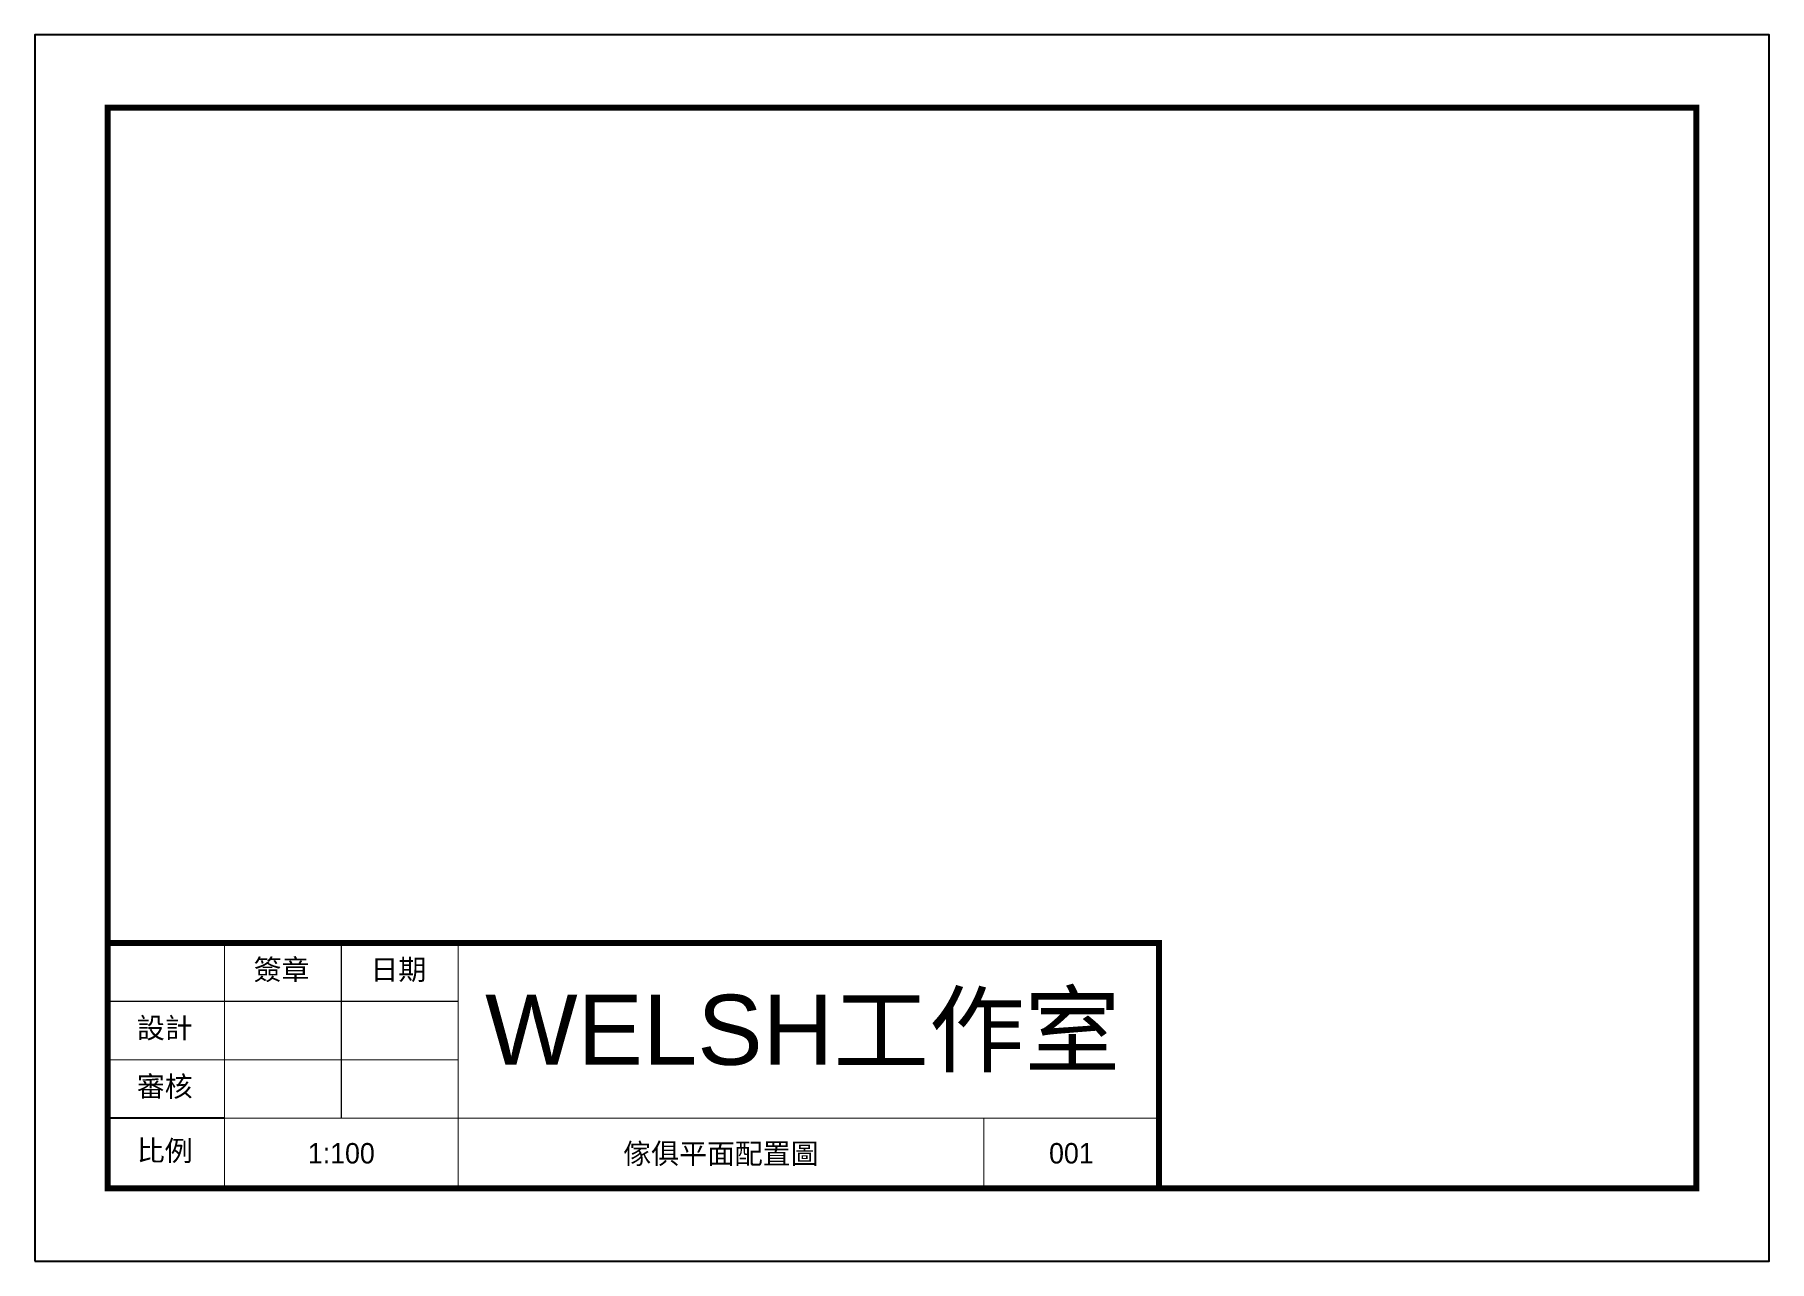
# Model space of a CAD drawing. Header units: centimetres. Extents: x 2513 to 2810, y 1360 to 1570.
import ezdxf
from ezdxf.enums import TextEntityAlignment as Align

# ---------------------------------------------------------------- set-up
doc = ezdxf.new("R2010")
doc.units = ezdxf.units.CM
doc.layers.add('0 @ 1', color=7, linetype='Continuous')
doc.layers.add('傢俱', color=7, linetype='Continuous')
doc.styles.get("Standard").update_dxf_attribs({"font": 'arial.ttf'})
doc.styles.add('文3.5', font='', dxfattribs={"height": 3.5})
doc.styles.get('文3.5').set_extended_font_data('PMingLiU')

# ---------------------------------------------------------------- blocks, each defined once
blk = doc.blocks.new('A4--傳統')
blk.add_line((2545.02, 1384.61), (2525.02, 1384.61))
blk.add_lwpolyline([(2512.52, 1360.11), (2809.52, 1360.11), (2809.52, 1570.11), (2512.52, 1570.11)], close=True)
at = {"const_width": 1}
blk.add_lwpolyline([(2525.02, 1372.61), (2797.02, 1372.61), (2797.02, 1557.61), (2525.02, 1557.61)], close=True, dxfattribs=at)
at = {"layer": '傢俱', "const_width": 1}
blk.add_lwpolyline([(2525.02, 1372.61), (2705.02, 1372.61), (2705.02, 1414.61), (2525.02, 1414.61)], close=True, dxfattribs=at)
at = {"layer": '傢俱', "const_width": 0.2}
for points in [[(2545.02, 1414.61), (2545.02, 1372.61)], [(2565.02, 1414.61), (2565.02, 1384.61)], [(2585.02, 1414.61), (2585.02, 1372.61)], [(2525.02, 1404.61), (2585.02, 1404.61)], [(2525.02, 1394.61), (2585.02, 1394.61)], [(2525.02, 1384.61), (2705.02, 1384.61)], [(2675.02, 1384.61), (2675.02, 1372.61)]]:
    blk.add_lwpolyline(points, dxfattribs=at)
at = {"style": '文3.5'}
for s, p in [('簽章', (2550.01, 1408.3)), ('日期', (2570.01, 1408.3)), ('設計', (2530.01, 1398.3)), ('審核', (2530.01, 1388.3)), ('比例', (2530.01, 1377.3))]:
    blk.add_text(s, height=3.5, dxfattribs=at).set_placement(p)
blk.add_text('WELSH工作室', height=12).set_placement((2589.65, 1393.75))
for tag, p in [('比例', (2565.02, 1378.61)), ('圖紙名稱', (2630.02, 1378.61)), ('圖號', (2690.02, 1378.61))]:
    blk.add_attdef(tag, text='', height=3.5, dxfattribs=at).set_placement(p, align=Align.MIDDLE)

msp = doc.modelspace()

# ---------------------------------------------------------------- block references
at = {"layer": '0 @ 1'}
msp.add_blockref('A4--傳統', (0, 0), dxfattribs=at).add_auto_attribs({'圖號': '001', '圖紙名稱': '傢俱平面配置圖', '比例': '1:100'})

doc.saveas('drawing.dxf')
